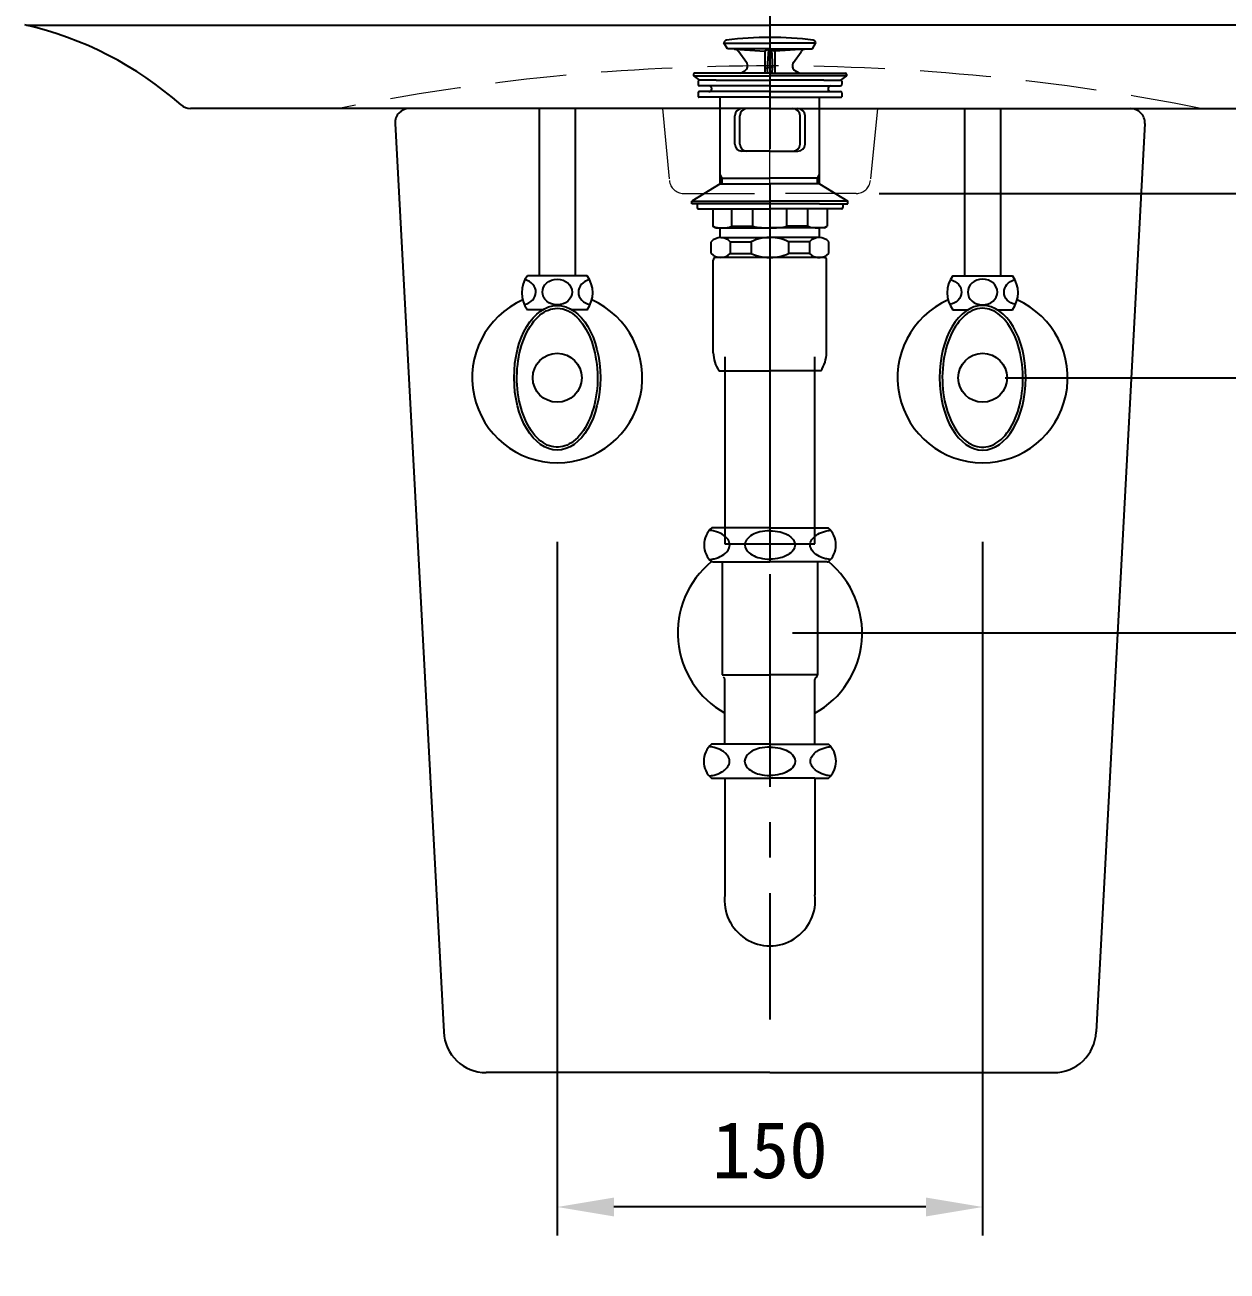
# Model space of a CAD drawing. Extents: x 3450 to 6550, y -51 to 2100.
# Drawn here: x 4332.8 to 4756.7, y 434.1 to 873.7 of the extents above; entities that cross this region are included whole.
import ezdxf

# ---------------------------------------------------------------- set-up
doc = ezdxf.new("R2010")
doc.units = 0
doc.header["$LTSCALE"] = 50
doc.header["$MEASUREMENT"] = 0
for name, pattern in [('CENTER', [2, 1.25, -0.25, 0.25, -0.25]), ('CENTER2', [1.125, 0.75, -0.125, 0.125, -0.125]), ('HIDDEN', [0.375, 0.25, -0.125])]:
    doc.linetypes.add(name, pattern=pattern)
doc.layers.get('0').update_dxf_attribs({"linetype": 'CONTINUOUS'})
doc.layers.get('DEFPOINTS').update_dxf_attribs({"linetype": 'CONTINUOUS'})
for name, color, linetype in [('1', 2, 'CENTER'), ('3', 3, 'CONTINUOUS'), ('4', 4, 'CONTINUOUS'), ('6', 6, 'CONTINUOUS'), ('7', 7, 'CONTINUOUS')]:
    doc.layers.add(name, color=color, linetype=linetype)
doc.dimstyles.get("Standard").update_dxf_attribs({"dimtxt": 2.5, "dimasz": 2, "dimexe": 2, "dimexo": 1, "dimgap": 1.5, "dimtad": 1, "dimdec": 0, "dimlfac": 10, "dimrnd": 0.5, "dimzin": 0, "dimdsep": 46, "dimtxsty": 'Standard', "dimcen": 0, "dimclrt": 2, "dimadec": 0, "dimazin": 0, "dimtfac": 1, "dimtdec": 0, "dimtmove": 0, "dimatfit": 3, "dimfxl": 0, "dimtolj": 1, "dimtzin": 0, "dimarcsym": 0})

# ---------------------------------------------------------------- blocks, each defined once
blk = doc.blocks.new('*D42')
at = {"layer": '3', "color": 3, "lineweight": -2}
for p, q in [((4520.49, 691.34), (4520.49, 446.75)), ((4670.49, 691.34), (4670.49, 446.75)), ((4650.49, 456.75), (4540.49, 456.75))]:
    blk.add_line(p, q, dxfattribs=at)
at = {"layer": '3', "color": 3}
for points in [[(4540.49, 460.08), (4540.49, 453.42), (4520.49, 456.75)], [(4650.49, 460.08), (4650.49, 453.42), (4670.49, 456.75)]]:
    blk.add_solid(points, dxfattribs=at)
at = {"layer": 'DEFPOINTS', "color": 0}
for p in [(4520.49, 699.34), (4670.49, 699.34), (4520.49, 456.75)]:
    blk.add_point(p, dxfattribs=at)
at = {"layer": '3', "color": 2, "insert": (4595.49, 476.75), "char_height": 20, "attachment_point": 5}
blk.add_mtext('\\A1;150', dxfattribs=at)
blk = doc.blocks.new('*D43')
at = {"color": 3, "lineweight": -2}
for p, q in [((4603.49, 659.25), (5097.87, 659.25)), ((5087.87, 639.25), (5087.87, 259.21)), ((4903.49, 239.21), (5097.87, 239.21))]:
    blk.add_line(p, q, dxfattribs=at)
at = {"color": 3}
for points in [[(5084.54, 639.25), (5091.2, 639.25), (5087.87, 659.25)], [(5084.54, 259.21), (5091.2, 259.21), (5087.87, 239.21)]]:
    blk.add_solid(points, dxfattribs=at)
at = {"layer": 'DEFPOINTS', "color": 0}
for p in [(4595.49, 659.25), (4895.49, 239.21), (5087.87, 239.21)]:
    blk.add_point(p, dxfattribs=at)
at = {"color": 2, "insert": (5067.87, 449.23), "char_height": 20, "attachment_point": 5, "rotation": 90}
blk.add_mtext('\\A1;420', dxfattribs=at)
blk = doc.blocks.new('*D44')
at = {"color": 3, "lineweight": -2}
for p, q in [((4603.49, 999.21), (5157.87, 999.21)), ((5147.87, 979.21), (5147.87, 259.21)), ((5115.87, 239.21), (5157.87, 239.21))]:
    blk.add_line(p, q, dxfattribs=at)
at = {"color": 3}
for points in [[(5144.54, 979.21), (5151.2, 979.21), (5147.87, 999.21)], [(5144.54, 259.21), (5151.2, 259.21), (5147.87, 239.21)]]:
    blk.add_solid(points, dxfattribs=at)
at = {"layer": 'DEFPOINTS', "color": 0}
for p in [(4595.49, 999.21), (5107.87, 239.21), (5147.87, 239.21)]:
    blk.add_point(p, dxfattribs=at)
at = {"color": 2, "insert": (5127.87, 619.21), "char_height": 20, "attachment_point": 5, "rotation": 90}
blk.add_mtext('\\A1;760', dxfattribs=at)
blk = doc.blocks.new('*D45')
at = {"color": 3, "lineweight": -2}
for p, q in [((4849.8, 999.21), (4978.1, 999.21)), ((4968.1, 979.21), (4968.1, 834.21)), ((4633.95, 814.21), (4978.1, 814.21))]:
    blk.add_line(p, q, dxfattribs=at)
at = {"color": 3}
for points in [[(4964.77, 979.21), (4971.44, 979.21), (4968.1, 999.21)], [(4964.77, 834.21), (4971.44, 834.21), (4968.1, 814.21)]]:
    blk.add_solid(points, dxfattribs=at)
at = {"layer": 'DEFPOINTS', "color": 0}
for p in [(4841.8, 999.21), (4625.95, 814.21), (4968.1, 814.21)]:
    blk.add_point(p, dxfattribs=at)
at = {"color": 2, "insert": (4948.1, 906.71), "char_height": 20, "attachment_point": 5, "rotation": 90}
blk.add_mtext('\\A1;185', dxfattribs=at)
blk = doc.blocks.new('*D46')
at = {"color": 3, "lineweight": -2}
for p, q in [((4857.8, 999.21), (5037.87, 999.21)), ((5027.87, 979.21), (5027.87, 769.21)), ((4678.49, 749.21), (5037.87, 749.21))]:
    blk.add_line(p, q, dxfattribs=at)
at = {"color": 3}
for points in [[(5024.54, 979.21), (5031.2, 979.21), (5027.87, 999.21)], [(5024.54, 769.21), (5031.2, 769.21), (5027.87, 749.21)]]:
    blk.add_solid(points, dxfattribs=at)
at = {"layer": 'DEFPOINTS', "color": 0}
for p in [(4849.8, 999.21), (4670.49, 749.21), (5027.87, 749.21)]:
    blk.add_point(p, dxfattribs=at)
at = {"color": 2, "insert": (5007.87, 874.21), "char_height": 20, "attachment_point": 5, "rotation": 90}
blk.add_mtext('\\A1;250', dxfattribs=at)
blk = doc.blocks.new('*D47')
at = {"color": 3, "lineweight": -2}
for p, q in [((4857.8, 999.21), (5097.87, 999.21)), ((5087.87, 979.21), (5087.87, 679.21)), ((4635.99, 659.21), (5097.87, 659.21))]:
    blk.add_line(p, q, dxfattribs=at)
at = {"color": 3}
for points in [[(5084.54, 979.21), (5091.2, 979.21), (5087.87, 999.21)], [(5084.54, 679.21), (5091.2, 679.21), (5087.87, 659.21)]]:
    blk.add_solid(points, dxfattribs=at)
at = {"layer": 'DEFPOINTS', "color": 0}
for p in [(4849.8, 999.21), (4627.99, 659.21), (5087.87, 659.21)]:
    blk.add_point(p, dxfattribs=at)
at = {"color": 2, "insert": (5067.87, 829.21), "char_height": 20, "attachment_point": 5, "rotation": 90}
blk.add_mtext('\\A1;340', dxfattribs=at)

msp = doc.modelspace()

# ---------------------------------------------------------------- linework, layer by layer
at = {"color": 1, "linetype": 'CENTER', "ltscale": 2}
msp.add_line((4595.48548, 1009.21417), (4595.48548, 639.7839), dxfattribs=at)
at = {"color": 7}
for p, q in [((4333.3096, 873.52795), (4595.48548, 873.52796)), ((4857.66137, 873.52795), (4595.48548, 873.52796)), ((4595.48548, 844.21417), (4391.11893, 844.21417)), ((4595.48548, 844.21417), (4799.85204, 844.21417))]:
    msp.add_line(p, q, dxfattribs=at)
msp.add_arc((4305.08422, 751.75633), 125, 48.5622909, 77.2043897, dxfattribs=at)
at = {"color": 2}
msp.add_arc((4391.11893, 849.21417), 5, 228.5427226, 270, dxfattribs=at)
at = {"layer": '1', "color": 1, "linetype": 'CENTER2', "ltscale": 2}
msp.add_line((4595.48757, 1017.46417), (4595.48757, 522.87753), dxfattribs=at)
at = {"layer": '3', "color": 1, "linetype": 'CENTER', "lineweight": 0}
msp.add_line((4595.48548, 806.61204), (4595.48548, 1008.33624), dxfattribs=at)
at = {"layer": '3'}
for p, q in [((4580.48757, 865.2431), (4579.25624, 867.37581)), ((4579.37278, 867.17396), (4595.48757, 867.17396)), ((4611.60235, 867.17396), (4595.48757, 867.17396)), ((4610.48757, 865.2431), (4611.71889, 867.37581)), ((4595.48757, 865.2431), (4580.48757, 865.2431)), ((4583.00284, 865.05881), (4593.73757, 864.35744)), ((4587.2129, 860.36381), (4584.4947, 864.21678)), ((4595.48757, 865.2431), (4593.73757, 864.35744)), ((4593.73757, 864.35744), (4593.73757, 856.6431)), ((4594.96989, 864.98111), (4594.53757, 858.57323)), ((4595.48757, 865.2431), (4610.48757, 865.2431)), ((4595.48757, 865.2431), (4597.23757, 864.35744)), ((4596.00524, 864.98111), (4596.43757, 858.57323)), ((4607.97229, 865.05881), (4597.23757, 864.35744)), ((4597.23757, 864.35744), (4597.23757, 856.6431)), ((4603.76223, 860.36381), (4606.48043, 864.21678)), ((4585.13114, 856.6431), (4586.57866, 857.47883)), ((4594.74067, 856.6431), (4594.53757, 858.59742)), ((4594.53757, 858.59742), (4595.48757, 858.59742)), ((4596.43757, 858.59742), (4595.48757, 858.59742)), ((4596.23447, 856.6431), (4596.43757, 858.59742)), ((4605.84399, 856.6431), (4604.39647, 857.47883)), ((4568.48757, 856.2431), (4568.48757, 855.6431)), ((4568.48757, 855.6431), (4595.48757, 855.6431)), ((4568.48757, 855.6431), (4570.62979, 854.1431)), ((4578.18757, 856.6431), (4568.88757, 856.6431)), ((4570.18573, 853.9431), (4570.18573, 852.6431)), ((4576.48756, 854.1431), (4570.38573, 854.1431)), ((4576.48756, 854.1431), (4595.48757, 854.1431)), ((4595.48757, 856.6431), (4578.18757, 856.6431)), ((4595.48757, 856.6431), (4612.78757, 856.6431)), ((4622.48757, 855.6431), (4595.48757, 855.6431)), ((4614.48757, 854.1431), (4595.48757, 854.1431)), ((4612.78757, 856.6431), (4622.08757, 856.6431)), ((4614.48757, 854.1431), (4620.5894, 854.1431)), ((4622.48757, 855.6431), (4620.34534, 854.1431)), ((4620.7894, 853.9431), (4620.7894, 852.6431)), ((4622.48757, 856.2431), (4622.48757, 855.6431)), ((4570.18573, 849.6431), (4570.18573, 848.3431)), ((4595.48757, 852.1431), (4570.68573, 852.1431)), ((4595.48757, 850.1431), (4570.68573, 850.1431)), ((4595.48757, 852.1431), (4620.2894, 852.1431)), ((4595.48757, 850.1431), (4620.2894, 850.1431)), ((4620.7894, 849.6431), (4620.7894, 848.3431)), ((4595.48757, 848.1431), (4570.38573, 848.1431)), ((4577.98757, 817.54869), (4577.98757, 848.1431)), ((4595.48757, 844.1431), (4585.6132, 844.1431)), ((4595.48757, 848.1431), (4620.5894, 848.1431)), ((4595.48757, 844.1431), (4605.36193, 844.1431)), ((4612.98757, 817.54869), (4612.98757, 848.1431)), ((4583.1132, 831.6431), (4583.1132, 841.6431)), ((4584.88096, 831.6431), (4584.88096, 841.6431)), ((4606.09417, 831.6431), (4606.09417, 841.6431)), ((4607.86193, 831.6431), (4607.86193, 841.6431)), ((4595.48757, 829.1431), (4585.6132, 829.1431)), ((4595.48757, 829.1431), (4605.36193, 829.1431)), ((4577.98757, 817.54869), (4567.98757, 811.54869)), ((4578.68757, 819.6431), (4577.98757, 820.85554)), ((4577.98757, 819.6431), (4595.48757, 819.6431)), ((4577.98757, 817.54869), (4595.48757, 817.54869)), ((4578.68757, 817.54869), (4578.68757, 819.6431)), ((4612.98757, 819.6431), (4595.48757, 819.6431)), ((4612.98757, 817.54869), (4595.48757, 817.54869)), ((4612.28757, 819.6431), (4612.98757, 820.85554)), ((4612.28757, 817.54869), (4612.28757, 819.6431)), ((4612.98757, 817.54869), (4622.98757, 811.54869)), ((4567.98757, 811.54869), (4595.48757, 811.54869)), ((4567.98757, 810.54869), (4567.98757, 811.54869)), ((4577.98757, 810.54869), (4567.98757, 810.54869)), ((4569.79544, 810.54869), (4569.79544, 809.24869)), ((4570.29544, 808.74869), (4575.29544, 808.74869)), ((4575.29544, 808.74869), (4595.48757, 808.74869)), ((4575.29544, 808.74869), (4575.29544, 802.62604)), ((4612.98757, 810.54869), (4577.98757, 810.54869)), ((4582.07022, 802.62604), (4582.07022, 808.74869)), ((4589.47088, 802.62604), (4589.47088, 808.74869)), ((4622.98757, 811.54869), (4595.48757, 811.54869)), ((4615.6797, 808.74869), (4595.48757, 808.74869)), ((4601.50425, 802.62604), (4601.50425, 808.74869)), ((4608.90491, 802.62604), (4608.90491, 808.74869)), ((4612.98757, 810.54869), (4622.98757, 810.54869)), ((4615.6797, 808.74869), (4615.6797, 802.62604)), ((4620.6797, 808.74869), (4615.6797, 808.74869)), ((4621.1797, 810.54869), (4621.1797, 809.24869)), ((4622.98757, 810.54869), (4622.98757, 811.54869)), ((4576.29544, 802.04869), (4575.29544, 802.62604)), ((4576.29544, 802.04869), (4577.69544, 802.04869)), ((4577.69544, 802.04869), (4595.48757, 802.04869)), ((4577.98757, 798.63745), (4577.98757, 802.04869)), ((4582.07022, 802.62604), (4589.47088, 802.62604)), ((4613.2797, 802.04869), (4595.48757, 802.04869)), ((4608.90491, 802.62604), (4601.50425, 802.62604)), ((4612.98757, 798.63745), (4612.98757, 802.04869)), ((4614.6797, 802.04869), (4613.2797, 802.04869)), ((4614.6797, 802.04869), (4615.6797, 802.62604)), ((4574.74387, 793.08648), (4574.74387, 797.19972)), ((4578.13126, 798.6431), (4595.24387, 798.6431)), ((4581.51865, 797.19972), (4588.91931, 797.19972)), ((4581.51865, 797.19972), (4581.51865, 793.08648)), ((4588.91931, 797.19972), (4588.91931, 793.08648)), ((4612.84387, 798.6431), (4595.73126, 798.6431)), ((4602.05582, 797.19972), (4602.05582, 793.08648)), ((4609.45648, 797.19972), (4602.05582, 797.19972)), ((4609.45648, 797.19972), (4609.45648, 793.08648)), ((4616.23126, 793.08648), (4616.23126, 797.19972)), ((4595.48757, 791.6431), (4576.48757, 791.6431)), ((4581.51865, 793.08648), (4588.91931, 793.08648)), ((4612.84387, 791.6431), (4595.48757, 791.6431)), ((4609.45648, 793.08648), (4602.05582, 793.08648)), ((4612.28757, 791.6431), (4612.84387, 791.6431)), ((4612.84387, 791.6431), (4613.24387, 791.6431)), ((4614.48757, 791.6431), (4612.98757, 791.6431)), ((4575.48757, 758.04075), (4575.48757, 790.6431)), ((4615.48757, 758.04075), (4615.48757, 790.6431)), ((4615.48757, 785.27886), (4615.48757, 790.6431)), ((4579.61257, 756.6431), (4579.61257, 690.6431)), ((4611.36257, 690.6431), (4611.36257, 756.6431)), ((4577.48757, 751.6431), (4595.48757, 751.6431)), ((4613.48756, 751.6431), (4595.48757, 751.6431)), ((4579.61257, 690.6431), (4611.36257, 690.6431))]:
    msp.add_line(p, q, dxfattribs=at)
at = {"layer": '3', "color": 7}
for p, q in [((4595.48757, 844.1431), (4468.2772, 844.1431)), ((4595.48757, 844.1431), (4722.69793, 844.1431)), ((4463.28512, 838.86184), (4480.48757, 518.53889)), ((4727.69001, 838.86184), (4710.48757, 518.53889)), ((4595.48757, 504.1431), (4495.47539, 504.1431)), ((4595.48757, 504.1431), (4695.49974, 504.1431))]:
    msp.add_line(p, q, dxfattribs=at)
at = {"layer": '3', "color": 7, "linetype": 'HIDDEN', "lineweight": 0, "ltscale": 2}
for p, q in [((4557.55949, 844.21417), (4560.04516, 818.72881)), ((4633.41147, 844.21417), (4630.92581, 818.72881)), ((4565.02154, 814.21417), (4595.48548, 814.21417)), ((4625.94942, 814.21417), (4595.48548, 814.21417))]:
    msp.add_line(p, q, dxfattribs=at)
at = {"layer": '3'}
for centre, radius, start, end in [((4580.33757, 867.17396), 1.1, 97.3204137, 169.426199), ((4595.48757, 749.2431), 120, 90, 97.3204137), ((4595.48757, 749.2431), 120, 82.6795863, 90), ((4610.63757, 867.17396), 1.1, 10.573801, 82.6795863), ((4582.86046, 863.06385), 2, 35.2023251, 86.2618095), ((4608.11468, 863.06385), 2, 93.7381905, 144.7976749), ((4585.57866, 859.21088), 2, 300, 35.2023251), ((4605.39647, 859.21088), 2, 144.7976749, 240), ((4568.88757, 856.2431), 0.4, 90, 180), ((4570.38573, 853.9431), 0.2, 90, 180), ((4570.68573, 852.6431), 0.5, 180, 270), ((4620.2894, 852.6431), 0.5, 270, 0), ((4620.5894, 853.9431), 0.2, 0, 90), ((4622.08757, 856.2431), 0.4, 0, 90), ((4570.68573, 849.6431), 0.5, 90, 180), ((4570.38573, 848.3431), 0.2, 180, 270), ((4573.98757, 851.1431), 1, 270, 90), ((4616.98757, 851.1431), 1, 90, 270), ((4620.2894, 849.6431), 0.5, 0, 90), ((4620.5894, 848.3431), 0.2, 270, 0), ((4585.6132, 841.6431), 2.5, 90, 180), ((4587.38096, 841.6431), 2.5, 90, 180), ((4603.59417, 841.6431), 2.5, 0, 90), ((4605.36193, 841.6431), 2.5, 0, 90), ((4585.6132, 831.6431), 2.5, 180, 270), ((4587.38096, 831.6431), 2.5, 180, 270), ((4603.59417, 831.6431), 2.5, 270, 0), ((4605.36193, 831.6431), 2.5, 270, 0), ((4570.29544, 809.24869), 0.5, 180, 270), ((4620.6797, 809.24869), 0.5, 270, 0), ((4578.68283, 812.2279), 10.18185, 250.567925, 289.432075), ((4595.29542, 831.50102), 29.45658, 258.5955662, 270.3737354), ((4595.67971, 831.50102), 29.45658, 269.6262646, 281.4044338), ((4612.2923, 812.2279), 10.18185, 250.567925, 289.432075), ((4578.13126, 793.9353), 4.70435, 43.9409373, 136.0590627), ((4595.02167, 785.03862), 13.60629, 89.0642953, 116.6471866), ((4595.95346, 785.03862), 13.60629, 63.3528134, 90.9357047), ((4612.84387, 793.9353), 4.70435, 43.9409373, 136.0590627), ((4578.13126, 796.3509), 4.70435, 223.9409373, 316.0590627), ((4576.48757, 790.6431), 1, 90, 180), ((4595.02167, 805.24758), 13.60629, 243.3528134, 270.9357047), ((4595.95346, 805.24758), 13.60629, 269.0642953, 296.6471866), ((4612.84387, 796.3509), 4.70435, 223.9409373, 316.0590627), ((4614.48757, 790.6431), 1, 0, 90), ((4588.47597, 758.58968), 13, 182.4200434, 212.3000082), ((4602.49916, 758.58968), 13, 327.6999918, 357.5799566)]:
    msp.add_arc(centre, radius, start, end, dxfattribs=at)
at = {"layer": '3', "color": 7, "linetype": 'HIDDEN', "lineweight": 0, "ltscale": 2}
for centre, radius, start, end in [((4595.48548, 81.58083), 777.63333, 78.7281186, 101.2718814), ((4565.02154, 819.21417), 5, 185.5706086, 270), ((4625.94942, 819.21417), 5, 270, 354.4293914)]:
    msp.add_arc(centre, radius, start, end, dxfattribs=at)
at = {"layer": '3', "color": 7}
for centre, radius, start, end in [((4468.2772, 839.1431), 5, 90, 183.224738), ((4722.69793, 839.1431), 5, 356.775262, 90), ((4495.47539, 519.1431), 15, 182.3085393, 270), ((4695.49974, 519.1431), 15, 270, 357.6914607)]:
    msp.add_arc(centre, radius, start, end, dxfattribs=at)
at = {"layer": '4'}
for p, q in [((4579.23757, 696.25294), (4574.94606, 696.25294)), ((4595.48757, 696.25294), (4579.23757, 696.25294)), ((4595.48757, 696.25294), (4611.73757, 696.25294)), ((4611.73757, 696.25294), (4616.02907, 696.25294)), ((4575.33757, 684.25294), (4574.94606, 684.25294)), ((4575.33757, 684.25294), (4595.48757, 684.25294)), ((4578.68757, 684.25294), (4578.68757, 644.47282)), ((4615.63757, 684.25294), (4595.48757, 684.25294)), ((4612.28757, 684.25294), (4612.28757, 644.47282)), ((4615.63757, 684.25294), (4616.02907, 684.25294)), ((4578.68757, 644.47282), (4595.48757, 644.47282)), ((4579.61257, 619.95294), (4579.61257, 642.82794)), ((4612.28757, 644.47282), (4595.48757, 644.47282)), ((4611.36257, 619.95294), (4611.36257, 642.82794)), ((4579.61257, 619.95294), (4574.86811, 619.95294)), ((4595.40962, 619.95294), (4579.61257, 619.95294)), ((4595.40962, 619.95294), (4595.48757, 619.95294)), ((4595.56551, 619.95294), (4595.48757, 619.95294)), ((4595.56551, 619.95294), (4611.36257, 619.95294)), ((4611.36257, 619.95294), (4616.10702, 619.95294)), ((4574.86811, 607.95294), (4579.61257, 607.95294)), ((4579.61257, 607.95294), (4595.40962, 607.95294)), ((4579.61257, 607.95294), (4579.61257, 566.87403)), ((4611.36257, 607.95294), (4595.56551, 607.95294)), ((4611.36257, 607.95294), (4611.36257, 566.87403)), ((4611.36257, 607.95294), (4616.10702, 607.95294))]:
    msp.add_line(p, q, dxfattribs=at)
for points in [[(4581.29274, 690.25294, 0.15521739), (4580.70224, 692.10926, 0.106747244), (4578.64054, 693.99994, 0.07304301), (4575.87067, 695.11796, 0.028511088), (4574.14192, 695.43397, 0.05952259)], [(4595.48757, 695.25294, 0.057537424), (4591.93002, 694.84219, 0.071219107), (4589.23007, 693.78847, 0.106373365), (4587.20727, 691.99187, 0.159482965)], [(4595.48757, 695.25294, -0.057537424), (4599.04511, 694.84219, -0.071219107), (4601.74506, 693.78847, -0.106373365), (4603.76786, 691.99187, -0.159482965)], [(4609.68239, 690.25294, -0.15521739), (4610.27289, 692.10926, -0.106747244), (4612.33459, 693.99994, -0.07304301), (4615.10446, 695.11796, -0.028511088), (4616.83321, 695.43397, -0.05952259)], [(4574.14192, 685.0719, 0.028511088), (4575.87067, 685.38792, 0.07304301), (4578.64054, 686.50594, 0.106747244), (4580.70224, 688.39661, 0.15521739), (4581.29274, 690.25294, 0.15521739)], [(4587.20727, 691.99187, 0.327290453), (4587.20727, 688.514, 0.106373385), (4589.23007, 686.7174, 0.071219107), (4591.93002, 685.66368, 0.057537424), (4595.48757, 685.25294, 0.057537424)], [(4603.76786, 691.99187, -0.327290453), (4603.76786, 688.514, -0.106373385), (4601.74506, 686.7174, -0.071219107), (4599.04511, 685.66368, -0.057537424), (4595.48757, 685.25294, -0.057537424)], [(4616.83321, 685.0719, -0.028511088), (4615.10446, 685.38792, -0.07304301), (4612.33459, 686.50594, -0.106747244), (4610.27289, 688.39661, -0.15521739), (4609.68239, 690.25294, -0.15521739)], [(4579.61257, 616.9384, 0.049056062), (4578.56259, 617.69994, 0.07304301), (4575.79273, 618.81796, 0.028511088), (4574.06397, 619.13397)], [(4581.21479, 613.95294, 0.15521739), (4580.62429, 615.80926, 0.054411203), (4579.67115, 616.88582, 0.054411203)], [(4587.12932, 615.69187, 0.327290453), (4587.12932, 612.214, 0.106373385), (4589.15212, 610.4174, 0.071219107), (4591.85207, 609.36368, 0.057537424), (4595.40962, 608.95294, 0.057537424)], [(4595.48757, 618.95274, 0.058789896), (4591.85207, 618.54219, 0.071219107), (4589.15212, 617.48847, 0.106373365), (4587.12932, 615.69187, 0.159482965)], [(4595.48757, 618.95274, -0.058789896), (4599.12306, 618.54219, -0.071219107), (4601.82301, 617.48847, -0.106373365), (4603.84581, 615.69187, -0.159482965)], [(4603.84581, 615.69187, -0.327290453), (4603.84581, 612.214, -0.106373385), (4601.82301, 610.4174, -0.071219107), (4599.12306, 609.36368, -0.057537424), (4595.56551, 608.95294, -0.057537424)], [(4609.76034, 613.95294, -0.15521739), (4610.35084, 615.80926, -0.054949864), (4611.31453, 616.89538, -0.054949864)], [(4611.36257, 616.9384, -0.049056062), (4612.41254, 617.69994, -0.07304301), (4615.18241, 618.81796, -0.028511088), (4616.91116, 619.13397)], [(4574.06397, 608.7719, 0.028511088), (4575.79273, 609.08792, 0.07304301), (4578.56259, 610.20594, 0.049056062), (4579.61257, 610.96747, 0.049056062)], [(4579.67292, 611.02166, 0.054320903), (4580.62429, 612.09661, 0.15521739), (4581.21479, 613.95294)], [(4611.30648, 611.01778, -0.054539036), (4610.35084, 612.09661, -0.15521739), (4609.76034, 613.95294)], [(4616.91116, 608.7719, -0.028511088), (4615.18241, 609.08792, -0.07304301), (4612.41254, 610.20594, -0.049056062), (4611.36257, 610.96747, -0.049056062)]]:
    msp.add_lwpolyline(points, format="xyb", dxfattribs=at)
for centre, radius, start, end in [((4580.23757, 690.25294), 8, 131.4096221, 228.5903779), ((4610.73757, 690.25294), 8, 311.4096221, 48.5903779), ((4595.48757, 659.25294), 32.5, 129.4470792, 240.760487), ((4595.48757, 659.25294), 32.5, 299.239513, 50.5529208), ((4578.68757, 642.82794), 0.925, 0, 58.7025878), ((4612.28757, 642.82794), 0.925, 121.2974122, 180), ((4611.28757, 644.47282), 1, 301.2974122, 0), ((4580.15962, 613.95294), 8, 131.4096221, 228.5903779), ((4610.81551, 613.95294), 8, 311.4096221, 48.5903779), ((4595.48757, 564.87794), 16, 172.8333566, 7.1666434), ((4595.48757, 564.87794), 16, 172.8333566, 180)]:
    msp.add_arc(centre, radius, start, end, dxfattribs=at)
at = {"layer": '6'}
for p, q in [((4514.13757, 844.21417), (4514.13757, 785.21417)), ((4526.83757, 844.21417), (4526.83757, 785.21417)), ((4664.13757, 844.21417), (4664.13757, 785.21417)), ((4676.83757, 844.21417), (4676.83757, 785.21417)), ((4526.83757, 785.21417), (4509.98757, 785.21417)), ((4530.98757, 785.21417), (4526.83757, 785.21417)), ((4659.98757, 785.21417), (4664.13757, 785.21417)), ((4664.13757, 785.21417), (4680.98757, 785.21417)), ((4515.34737, 773.21417), (4509.98757, 773.21417)), ((4530.98757, 773.21417), (4525.62776, 773.21417)), ((4659.98757, 773.21417), (4665.34737, 773.21417)), ((4675.62776, 773.21417), (4680.98757, 773.21417))]:
    msp.add_line(p, q, dxfattribs=at)
for centre in [(4520.48757, 749.21417), (4670.48757, 749.21417)]:
    msp.add_circle(centre, 8.61509, dxfattribs=at)
for centre, radius, start, end in [((4517.98757, 779.21417), 10, 143.1301024, 216.8698976), ((4522.98757, 779.21417), 10, 323.1301024, 36.8698976), ((4667.98757, 779.21417), 10, 143.1301024, 216.8698976), ((4672.98757, 779.21417), 10, 323.1301024, 36.8698976), ((4520.48757, 749.21417), 30, 113.9172512, 66.0827488), ((4670.48757, 749.21417), 30, 113.9172512, 66.0827488)]:
    msp.add_arc(centre, radius, start, end, dxfattribs=at)
for centre, major_axis, start_param, end_param in [((4507.7143, 779.44175), (-5.22946, 0), 1.800504354, 4.443057795), ((4533.17024, 779.44175), (5.22946, 0), 1.82411945, 4.498970222)]:
    msp.add_ellipse(centre, major_axis=major_axis, ratio=0.866391406, start_param=start_param, end_param=end_param, dxfattribs=at)
for centre, major_axis, ratio in [((4520.48757, 779.44175), (5.22946, 0), 0.866391406), ((4520.48757, 749.21417), (0, 25.5), 0.596528766)]:
    msp.add_ellipse(centre, major_axis=major_axis, ratio=ratio, dxfattribs=at)
at = {"layer": '6', "extrusion": (0, 0, -1)}
for centre, major_axis, start_param, end_param in [((4657.80489, 779.44175), (-5.22946, 0), 1.82411945, 4.498970222), ((4683.26083, 779.44175), (5.22946, 0), 1.800504354, 4.443057795)]:
    msp.add_ellipse(centre, major_axis=major_axis, ratio=0.866391406, start_param=start_param, end_param=end_param, dxfattribs=at)
for centre, major_axis, ratio in [((4670.48757, 779.44175), (-5.22946, 0), 0.866391406), ((4670.48757, 749.21417), (0, 25.5), 0.596528766)]:
    msp.add_ellipse(centre, major_axis=major_axis, ratio=ratio, dxfattribs=at)
at = {"layer": '6'}
for points in [[(4520.48757, 773.71417), (4518.40717, 773.71417), (4516.30742, 772.90506), (4512.4112, 769.66001), (4510.63898, 767.21988), (4507.91312, 761.19117), (4506.96145, 757.61176), (4506.11105, 750.09662), (4506.21238, 746.16688), (4507.44428, 738.80947), (4508.57477, 735.38793), (4511.58719, 729.79872), (4513.46506, 727.64149), (4517.47021, 724.99915), (4519.57573, 724.49757), (4523.73123, 725.09937), (4525.81298, 726.22222), (4529.56418, 730.05422), (4531.21292, 732.75833), (4533.6273, 739.1797), (4534.39208, 742.88895), (4534.85375, 750.50338), (4534.55061, 754.40265), (4532.94777, 761.54506), (4531.6482, 764.78177), (4528.37731, 769.88856), (4526.41359, 771.74732), (4523.09588, 773.39949), (4521.79036, 773.71417), (4520.48757, 773.71417)], [(4670.48757, 773.71417), (4672.56796, 773.71417), (4674.66771, 772.90506), (4678.56394, 769.66001), (4680.33615, 767.21988), (4683.06201, 761.19117), (4684.01368, 757.61176), (4684.86408, 750.09662), (4684.76275, 746.16688), (4683.53086, 738.80947), (4682.40037, 735.38793), (4679.38794, 729.79872), (4677.51007, 727.64149), (4673.50492, 724.99915), (4671.39941, 724.49757), (4667.24391, 725.09937), (4665.16216, 726.22222), (4661.41095, 730.05422), (4659.76221, 732.75833), (4657.34783, 739.1797), (4656.58305, 742.88895), (4656.12138, 750.50338), (4656.42453, 754.40265), (4658.02736, 761.54506), (4659.32693, 764.78177), (4662.59782, 769.88856), (4664.56154, 771.74732), (4667.87926, 773.39949), (4669.18477, 773.71417), (4670.48757, 773.71417)]]:
    msp.add_open_spline(points, degree=3, knots=[0, 0, 0, 0, 0.461109739, 0.461109739, 0.922219478, 0.922219478, 1.383329216, 1.383329216, 1.844438955, 1.844438955, 2.305548694, 2.305548694, 2.766658433, 2.766658433, 3.227768172, 3.227768172, 3.688877911, 3.688877911, 4.149987649, 4.149987649, 4.611097388, 4.611097388, 5.072207127, 5.072207127, 5.533316866, 5.533316866, 5.994426605, 5.994426605, 6.283185307, 6.283185307, 6.283185307, 6.283185307], dxfattribs=at)
at = {"layer": '7', "extrusion": (0, 1, 0)}
for p, q in [((4595.48757, 846.8887, -14.18423), (4595.48757, 846.8887, 445.81577)), ((4595.48757, 846.8887, 445.81577), (4595.48757, 846.8887, -14.18423)), ((4595.48757, 846.8887, -14.18423), (4595.48757, 846.8887, 445.81577)), ((4595.48757, 846.8887, 445.81577), (4595.48757, 846.8887, -14.18423)), ((4595.48757, 846.88869, -14.18423), (4595.48757, 846.8887, -14.18423)), ((4595.48757, 846.8887, -14.18423), (4595.48757, 846.88869, -14.18423)), ((4595.48757, 846.88869, -14.18423), (4595.48757, 846.8887, -14.18423)), ((4595.48757, 846.8887, -14.18423), (4595.48757, 846.88869, -14.18423)), ((4595.48757, 846.8887, 445.81577), (4595.48757, 846.88863, 445.81577)), ((4595.48757, 846.88863, 445.81577), (4595.48757, 846.8887, 445.81577)), ((4595.48757, 846.8887, 445.81577), (4595.48757, 846.88863, 445.81577)), ((4595.48757, 846.88863, 445.81577), (4595.48757, 846.8887, 445.81577)), ((4595.48757, 846.88869, 20), (4595.48757, 846.88869, 0)), ((4595.48757, 846.88869, 20), (4595.48757, 846.88869, 0)), ((4595.48757, 846.88869, 20), (4595.48757, 846.88869, 0)), ((4595.48757, 846.88869, 20), (4595.48757, 846.88869, 0)), ((4595.48757, 846.88869, 0), (4595.48757, 846.88869, -14.18423)), ((4595.48757, 846.88869, 0), (4595.48757, 846.88869, -14.18423)), ((4595.48757, 846.88869, 0), (4595.48757, 846.88869, -14.18423)), ((4595.48757, 846.88869, 0), (4595.48757, 846.88869, -14.18423)), ((4595.48757, 846.88863, 410.50779), (4595.48757, 846.88863, 445.81577)), ((4595.48757, 846.88863, 410.50779), (4595.48757, 846.88863, 445.81577))]:
    msp.add_line(p, q, dxfattribs=at)
at = {"layer": '7'}
for points, degree in [([(4595.48757, 846.8887, 0.00174), (4595.48757, 846.8887)], 1), ([(4595.48757, 846.8887, 0.00174), (4595.48757, 846.8887)], 1), ([(4595.48757, 846.8887, 0.00174), (4595.48757, 846.8887)], 1), ([(4595.48757, 846.8887, 0.00174), (4595.48757, 846.8887)], 1), ([(4595.48757, 846.88869, -14.18423), (4595.48757, 846.88869, -9.45618), (4595.48757, 846.88869, -4.7281), (4595.48757, 846.88869, 0)], 3), ([(4595.48757, 846.88869, -14.18423), (4595.48757, 846.88869, -9.45618), (4595.48757, 846.88869, -4.7281), (4595.48757, 846.88869, 0)], 3), ([(4595.48757, 846.88869, -14.18423), (4595.48757, 846.88869, -9.45618), (4595.48757, 846.88869, -4.7281), (4595.48757, 846.88869, 0)], 3), ([(4595.48757, 846.88869, -14.18423), (4595.48757, 846.88869, -9.45618), (4595.48757, 846.88869, -4.7281), (4595.48757, 846.88869, 0)], 3)]:
    msp.add_open_spline(points, degree=degree, dxfattribs=at)
for points, knots in [([(4595.48757, 846.88869, 381.33422), (4595.48757, 846.88869, 320.01361), (4595.48757, 846.88869, 258.68925), (4595.48757, 846.88869, 138.24222), (4595.48757, 846.88869, 79.11951), (4595.48757, 846.88869, 20)], [0, 0, 0, 0, 0.509143811, 0.509143811, 1, 1, 1, 1]), ([(4595.48757, 846.88869, 381.33422), (4595.48757, 846.88869, 320.01361), (4595.48757, 846.88869, 258.68925), (4595.48757, 846.88869, 138.24222), (4595.48757, 846.88869, 79.11951), (4595.48757, 846.88869, 20)], [0, 0, 0, 0, 0.509143811, 0.509143811, 1, 1, 1, 1]), ([(4595.48757, 846.88869, 381.33422), (4595.48757, 846.88869, 320.01361), (4595.48757, 846.88869, 258.68925), (4595.48757, 846.88869, 138.24222), (4595.48757, 846.88869, 79.11951), (4595.48757, 846.88869, 20)], [0, 0, 0, 0, 0.509143811, 0.509143811, 1, 1, 1, 1]), ([(4595.48757, 846.88869, 381.33422), (4595.48757, 846.88869, 320.01361), (4595.48757, 846.88869, 258.68925), (4595.48757, 846.88869, 138.24222), (4595.48757, 846.88869, 79.11951), (4595.48757, 846.88869, 20)], [0, 0, 0, 0, 0.509143811, 0.509143811, 1, 1, 1, 1]), ([(4595.48757, 846.88869, 381.33422), (4595.48757, 846.88869, 385.33847), (4595.48757, 846.88869, 389.32655), (4595.48757, 846.88869, 396.64109), (4595.48757, 846.88869, 400.03232), (4595.48757, 846.88868, 405.621), (4595.48757, 846.88868, 407.86239), (4595.48757, 846.88868, 410.85369), (4595.48757, 846.88868, 411.60554), (4595.48757, 846.88868, 411.56248)], [0, 0, 0, 0, 0.25, 0.25, 0.5, 0.5, 0.75, 0.75, 1, 1, 1, 1]), ([(4595.48757, 846.88869, 381.33422), (4595.48757, 846.88869, 385.33847), (4595.48757, 846.88869, 389.32655), (4595.48757, 846.88869, 396.64109), (4595.48757, 846.88869, 400.03232), (4595.48757, 846.88868, 405.621), (4595.48757, 846.88868, 407.86239), (4595.48757, 846.88868, 410.85369), (4595.48757, 846.88868, 411.60554), (4595.48757, 846.88868, 411.56248)], [0, 0, 0, 0, 0.25, 0.25, 0.5, 0.5, 0.75, 0.75, 1, 1, 1, 1]), ([(4595.48757, 846.88869, 381.33422), (4595.48757, 846.88869, 385.33847), (4595.48757, 846.88869, 389.32655), (4595.48757, 846.88869, 396.64109), (4595.48757, 846.88869, 400.03232), (4595.48757, 846.88868, 405.621), (4595.48757, 846.88868, 407.86239), (4595.48757, 846.88868, 410.85369), (4595.48757, 846.88868, 411.60554), (4595.48757, 846.88868, 411.56248)], [0, 0, 0, 0, 0.25, 0.25, 0.5, 0.5, 0.75, 0.75, 1, 1, 1, 1]), ([(4595.48757, 846.88869, 381.33422), (4595.48757, 846.88869, 385.33847), (4595.48757, 846.88869, 389.32655), (4595.48757, 846.88869, 396.64109), (4595.48757, 846.88869, 400.03232), (4595.48757, 846.88868, 405.621), (4595.48757, 846.88868, 407.86239), (4595.48757, 846.88868, 410.85369), (4595.48757, 846.88868, 411.60554), (4595.48757, 846.88868, 411.56248)], [0, 0, 0, 0, 0.25, 0.25, 0.5, 0.5, 0.75, 0.75, 1, 1, 1, 1]), ([(4595.48757, 846.88863, 410.50779), (4595.48757, 846.88864, 410.50773), (4595.48757, 846.88865, 410.6027), (4595.48757, 846.88866, 410.9845), (4595.48757, 846.88867, 411.24941), (4595.48757, 846.88868, 411.56248)], [0, 0, 0, 0, 0.535586593, 0.535586593, 1, 1, 1, 1]), ([(4595.48757, 846.88863, 410.50779), (4595.48757, 846.88864, 410.50773), (4595.48757, 846.88865, 410.6027), (4595.48757, 846.88866, 410.9845), (4595.48757, 846.88867, 411.24941), (4595.48757, 846.88868, 411.56248)], [0, 0, 0, 0, 0.535586593, 0.535586593, 1, 1, 1, 1]), ([(4595.48757, 846.88863, 410.50779), (4595.48757, 846.88864, 410.50773), (4595.48757, 846.88865, 410.6027), (4595.48757, 846.88866, 410.9845), (4595.48757, 846.88867, 411.24941), (4595.48757, 846.88868, 411.56248)], [0, 0, 0, 0, 0.535586593, 0.535586593, 1, 1, 1, 1]), ([(4595.48757, 846.88863, 410.50779), (4595.48757, 846.88864, 410.50773), (4595.48757, 846.88865, 410.6027), (4595.48757, 846.88866, 410.9845), (4595.48757, 846.88867, 411.24941), (4595.48757, 846.88868, 411.56248)], [0, 0, 0, 0, 0.535586593, 0.535586593, 1, 1, 1, 1])]:
    msp.add_open_spline(points, degree=3, knots=knots, dxfattribs=at)

# ---------------------------------------------------------------- dimensions: what is measured, and where the dimension line sits
for base, p1, p2, picture, middle in [((5147.87073, 239.21417), (4595.48757, 999.21417), (5107.87073, 239.21417), '*D44', (5127.87073, 619.21417)), ((4968.1045, 814.21417), (4841.80293, 999.21417), (4625.94942, 814.21417), '*D45', (4948.1045, 906.71417)), ((5087.87073, 659.21417), (4849.80293, 999.21417), (4627.98757, 659.21417), '*D47', (5067.87073, 829.21417)), ((5027.87073, 749.21417), (4849.80293, 999.21417), (4670.48757, 749.21417), '*D46', (5007.87073, 874.21417)), ((5087.87073, 239.21417), (4595.48757, 659.25294), (4895.48757, 239.21417), '*D43', (5067.87073, 449.23355))]:
    dim = msp.add_linear_dim(base=base, p1=p1, p2=p2, angle=90, dimstyle='Standard', override={"dimtxt": 20, "dimasz": 20, "dimexe": 10, "dimexo": 8, "dimgap": 10, "dimdec": 4, "dimlfac": 1, "dimzin": 8, "dimclrd": 3, "dimclre": 3, "dimtdec": 4})
    dim.commit()
    dim.dimension.update_dxf_attribs({"geometry": picture, "text_midpoint": middle})
at = {"layer": '3'}
dim = msp.add_linear_dim(base=(4520.48757, 456.74876), p1=(4670.48757, 699.33917), p2=(4520.48757, 699.33917), dimstyle='Standard', override={"dimtxt": 20, "dimasz": 20, "dimexe": 10, "dimexo": 8, "dimgap": 10, "dimdec": 4, "dimlfac": 1, "dimzin": 8, "dimclrd": 3, "dimclre": 3, "dimtdec": 4}, dxfattribs=at)
dim.commit()
dim.dimension.update_dxf_attribs({"geometry": '*D42', "text_midpoint": (4595.48757, 456.74876), "dimtype": 160})

doc.saveas('drawing.dxf')
